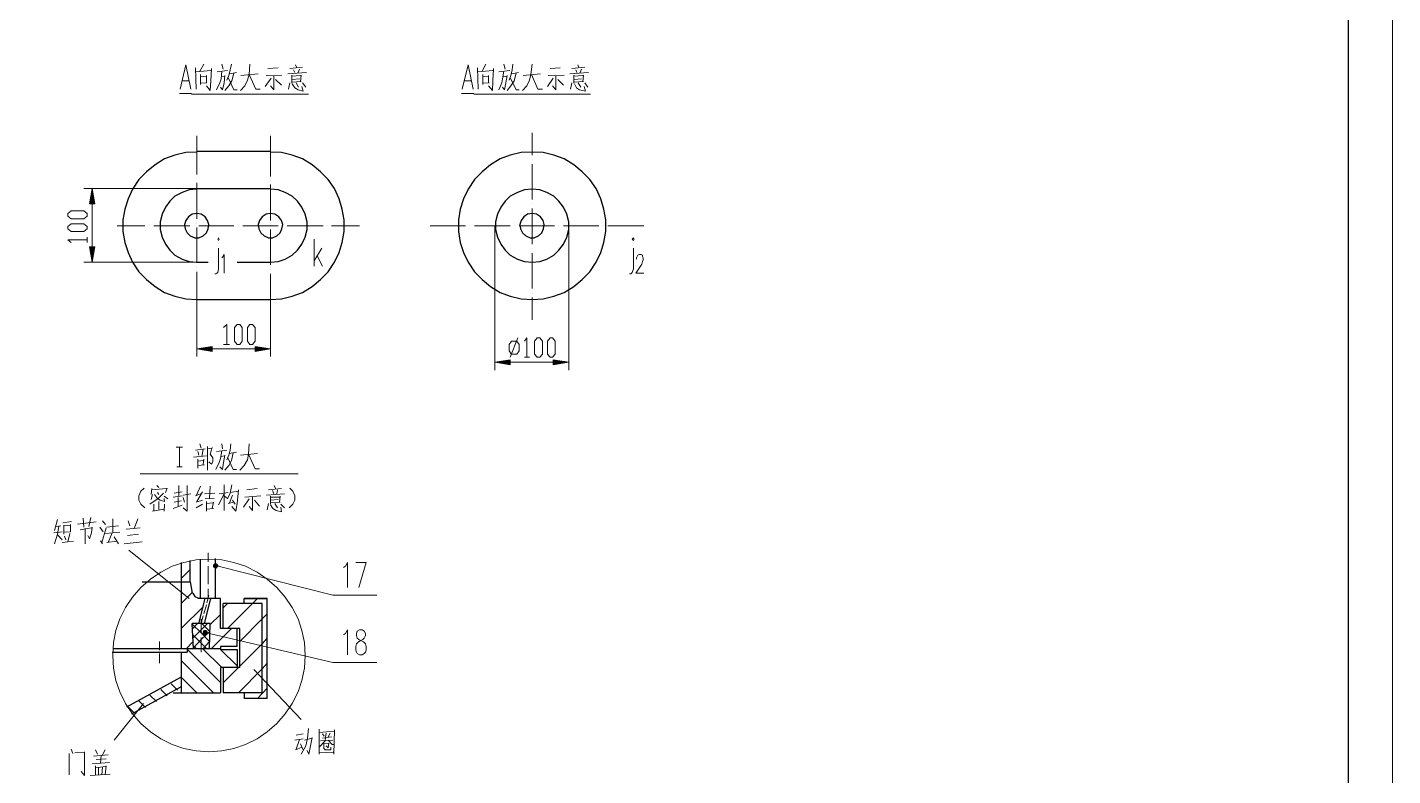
# Model space of a CAD drawing. Header units: inches. Extents: x -244 to 17, y 0 to 370.
# Drawn here: x -117.7 to 17.5, y 175.1 to 249.2 of the extents above; entities that cross this region are included whole.
import ezdxf

# ---------------------------------------------------------------- set-up
doc = ezdxf.new("R2010")
doc.units = ezdxf.units.IN
doc.header["$MEASUREMENT"] = 0
doc.layers.add('图层 1', color=7, linetype='Continuous')

# ---------------------------------------------------------------- blocks, each defined once
blk = doc.blocks.new('block 2')
at = {"layer": '图层 1', "true_color": 0xffffff}
h = blk.add_hatch(color=7, dxfattribs=at)
h.dxf.hatch_style = 2
h.paths.add_polyline_path([(247.59, 132.21), (247.59, 131.7), (246.06, 131.95)])
h = blk.add_hatch(color=7, dxfattribs=at)
h.dxf.hatch_style = 2
h.paths.add_polyline_path([(251.84, 132.21), (251.84, 131.7), (253.37, 131.95)])
h = blk.add_hatch(color=7, dxfattribs=at)
h.dxf.hatch_style = 2
h.paths.add_polyline_path([(209.42, 120.78), (209.17, 120.84), (209.23, 120.65)])
h.paths.add_polyline_path([(209.3, 120.97), (209.42, 120.78), (209.17, 120.84)])
h.paths.add_polyline_path([(209.49, 120.97), (209.3, 120.97), (209.42, 120.78)])
h = blk.add_hatch(color=7, dxfattribs=at)
h.dxf.hatch_style = 2
h.paths.add_polyline_path([(209.42, 120.78), (209.55, 120.59), (209.61, 120.71)])
h.paths.add_polyline_path([(209.36, 120.52), (209.42, 120.78), (209.55, 120.59)])
h.paths.add_polyline_path([(209.23, 120.65), (209.36, 120.52), (209.42, 120.78)])
h = blk.add_hatch(color=7, dxfattribs=at)
h.dxf.hatch_style = 2
h.paths.add_polyline_path([(209.61, 120.9), (209.42, 120.78), (209.49, 120.97)])
h.paths.add_polyline_path([(209.61, 120.71), (209.61, 120.9), (209.42, 120.78)])
h = blk.add_hatch(color=7, dxfattribs=at)
h.dxf.hatch_style = 2
h.paths.add_polyline_path([(237.74, 120.08), (237.24, 120.08), (237.49, 121.6)])
h = blk.add_hatch(color=7, dxfattribs=at)
h.dxf.hatch_style = 2
h.paths.add_polyline_path([(216.03, 119.76), (215.77, 119.76), (215.84, 119.63)])
h.paths.add_polyline_path([(215.9, 119.95), (216.03, 119.76), (215.77, 119.76)])
h.paths.add_polyline_path([(216.09, 119.95), (215.9, 119.95), (216.03, 119.76)])
h = blk.add_hatch(color=7, dxfattribs=at)
h.dxf.hatch_style = 2
h.paths.add_polyline_path([(216.03, 119.76), (216.15, 119.57), (216.22, 119.7)])
h.paths.add_polyline_path([(215.96, 119.51), (216.03, 119.76), (216.15, 119.57)])
h.paths.add_polyline_path([(215.84, 119.63), (215.96, 119.51), (216.03, 119.76)])
h = blk.add_hatch(color=7, dxfattribs=at)
h.dxf.hatch_style = 2
h.paths.add_polyline_path([(216.22, 119.82), (216.03, 119.76), (216.09, 119.95)])
h.paths.add_polyline_path([(216.22, 119.7), (216.22, 119.82), (216.03, 119.76)])
h = blk.add_hatch(color=7, dxfattribs=at)
h.dxf.hatch_style = 2
h.paths.add_polyline_path([(237.74, 115.82), (237.24, 115.82), (237.49, 114.3)])
h = blk.add_hatch(color=7, dxfattribs=at)
h.dxf.hatch_style = 2
h.paths.add_polyline_path([(236.41, 90.55), (235.9, 90.55), (236.16, 92.08)])
h = blk.add_hatch(color=7, dxfattribs=at)
h.dxf.hatch_style = 2
h.paths.add_polyline_path([(236.41, 86.3), (235.9, 86.3), (236.16, 84.77)])
at = {"layer": '图层 1', "lineweight": 0}
for points in [[(20.38, 3.18), (390.02, 3.18), (390.02, 264.54), (20.38, 264.54)], [(247.59, 132.21), (247.59, 131.7), (246.06, 131.95), (247.59, 132.21)], [(251.84, 132.21), (251.84, 131.7), (253.37, 131.95), (251.84, 132.21)], [(209.3, 120.97), (209.42, 120.78), (209.17, 120.84), (209.3, 120.97)], [(209.42, 120.78), (209.17, 120.84), (209.23, 120.65), (209.42, 120.78)], [(209.23, 120.65), (209.36, 120.52), (209.42, 120.78), (209.23, 120.65)], [(209.49, 120.97), (209.3, 120.97), (209.42, 120.78), (209.49, 120.97)], [(209.36, 120.52), (209.42, 120.78), (209.55, 120.59), (209.36, 120.52)], [(209.61, 120.9), (209.42, 120.78), (209.49, 120.97), (209.61, 120.9)], [(209.61, 120.71), (209.61, 120.9), (209.42, 120.78), (209.61, 120.71)], [(209.42, 120.78), (209.55, 120.59), (209.61, 120.71), (209.42, 120.78)], [(237.74, 120.08), (237.24, 120.08), (237.49, 121.6), (237.74, 120.08)], [(215.9, 119.95), (216.03, 119.76), (215.77, 119.76), (215.9, 119.95)], [(216.03, 119.76), (215.77, 119.76), (215.84, 119.63), (216.03, 119.76)], [(215.84, 119.63), (215.96, 119.51), (216.03, 119.76), (215.84, 119.63)], [(216.09, 119.95), (215.9, 119.95), (216.03, 119.76), (216.09, 119.95)], [(215.96, 119.51), (216.03, 119.76), (216.15, 119.57), (215.96, 119.51)], [(216.22, 119.82), (216.03, 119.76), (216.09, 119.95), (216.22, 119.82)], [(216.22, 119.7), (216.22, 119.82), (216.03, 119.76), (216.22, 119.7)], [(216.03, 119.76), (216.15, 119.57), (216.22, 119.7), (216.03, 119.76)], [(237.74, 115.82), (237.24, 115.82), (237.49, 114.3), (237.74, 115.82)], [(236.41, 90.55), (235.9, 90.55), (236.16, 92.08), (236.41, 90.55)], [(236.41, 86.3), (235.9, 86.3), (236.16, 84.77), (236.41, 86.3)]]:
    blk.add_lwpolyline(points, dxfattribs=at)
at = {"layer": '图层 1', "color": 7, "lineweight": 13, "true_color": 0xffffff}
for points in [[(20.38, 264.48), (20.38, 3.18), (389.95, 3.18), (389.95, 264.48), (20.38, 264.48)], [(246.06, 121.6), (246.06, 132.78)], [(253.37, 121.6), (253.37, 132.78)], [(247.59, 132.21), (247.59, 131.7), (246.06, 131.95), (247.59, 132.21)], [(251.84, 131.95), (247.59, 131.95)], [(251.84, 132.21), (251.84, 131.7), (253.37, 131.95), (251.84, 132.21)], [(198.76, 129.79), (202.37, 126.87)], [(217.55, 128.33), (212.79, 122.36)], [(225.11, 127.19), (225.11, 111.57)], [(209.42, 120.78), (206.44, 108.14)], [(241.3, 121.6), (236.73, 121.6)], [(237.74, 120.08), (237.24, 120.08), (237.49, 121.6), (237.74, 120.08)], [(216.03, 119.76), (213.11, 108.14)], [(237.49, 120.08), (237.49, 115.82)], [(200.79, 111.25), (205.74, 115.95)], [(237.74, 115.82), (237.24, 115.82), (237.49, 114.3), (237.74, 115.82)], [(240.98, 114.3), (236.73, 114.3)], [(249.68, 92.08), (235.39, 92.08)], [(236.41, 90.55), (235.9, 90.55), (236.16, 92.08), (236.41, 90.55)], [(236.16, 90.55), (236.16, 86.3)], [(236.41, 86.3), (235.9, 86.3), (236.16, 84.77), (236.41, 86.3)], [(249.68, 84.77), (235.39, 84.77)], [(175.51, 7.56), (273.88, 7.56)], [(211.46, 7.56), (264.29, 7.56)]]:
    blk.add_lwpolyline(points, dxfattribs=at)
at = {"layer": '图层 1', "color": 7, "lineweight": 30, "true_color": 0xffffff}
blk.add_lwpolyline([(24.77, 251.33), (24.77, 7.56), (385.57, 7.56), (385.57, 251.33), (24.77, 251.33)], dxfattribs=at)
at = {"layer": '图层 1', "color": 7, "lineweight": 20, "true_color": 0xffffff}
for points in [[(219.9, 135.26), (219.14, 135.38), (218.19, 135.7)], [(219.08, 135.38), (218.57, 134.94)], [(219.27, 135.76), (219.39, 134.94)], [(220.6, 135.38), (219.52, 135.7)], [(219.9, 135.51), (219.96, 135.06)], [(197.42, 134.24), (195.33, 134.24)], [(197.87, 134.05), (197.42, 133.86)], [(218.31, 134.94), (218.44, 133.79)], [(219.2, 134.18), (218.38, 134.37)], [(218.95, 134.68), (218.57, 134.56)], [(220.03, 134.75), (219.14, 134.75)], [(220.09, 134.11), (219.39, 134.11), (219.33, 134.75)], [(219.96, 134.75), (220.03, 134.11)], [(220.41, 133.99), (220.28, 134.87)], [(248.03, 134.05), (248.29, 134.37), (248.29, 132.46)], [(249.36, 132.46), (249.11, 132.78), (249.11, 134.05), (249.36, 134.37), (249.62, 134.37), (249.87, 134.05), (249.87, 132.78), (249.62, 132.46), (249.36, 132.46)], [(250.63, 132.46), (250.38, 132.78), (250.38, 134.05), (250.63, 134.37), (250.89, 134.37), (251.14, 134.05), (251.14, 132.78), (250.89, 132.46), (250.63, 132.46)], [(197.61, 132.72), (195.26, 132.72), (195.64, 133.03)], [(197.49, 133.67), (197.55, 132.72)], [(219.71, 132.65), (218.19, 132.65)], [(219.58, 133.16), (219.77, 132.02)], [(220.73, 132.84), (219.84, 132.78)], [(220.15, 133.41), (220.35, 131.57)], [(195.26, 132.14), (195.39, 130.18)], [(195.33, 131.64), (196.22, 131.64)], [(196.09, 131.32), (195.33, 131.32)], [(196.02, 131.64), (196.15, 130.62)], [(196.41, 131.95), (196.53, 130.24)], [(196.85, 131.57), (196.91, 130.56)], [(197.29, 130.37), (197.17, 131.83)], [(197.8, 131.64), (197.36, 131.44)], [(219.84, 131.95), (219.27, 132.02), (218.69, 132.21), (219.01, 132.4)], [(219.84, 131.19), (219.39, 130.87)], [(220.79, 132.08), (219.9, 132.27)], [(248.03, 132.46), (248.54, 132.46)], [(195.33, 131), (196.09, 130.94)], [(196.22, 130.56), (195.33, 130.68)], [(197.23, 131.06), (196.47, 131.13)], [(197.8, 130.68), (197.29, 130.94)], [(218.5, 131.13), (218.19, 130.94)], [(218.88, 129.79), (218.19, 129.35)], [(218.31, 131), (219.77, 130.56)], [(218.31, 130.49), (218.44, 129.54)], [(218.31, 130.37), (219.27, 129.98)], [(219.2, 130.62), (219.33, 129.22)], [(219.27, 129.92), (220.66, 129.92)], [(219.84, 130.49), (219.96, 129.35)], [(220.47, 130.94), (220.09, 130.62)], [(218.19, 128.78), (218.38, 127)], [(219.01, 128.46), (219.14, 127.38)], [(219.77, 127.19), (219.65, 128.59)], [(220.66, 127.44), (219.77, 127.76)], [(220.47, 128.4), (219.96, 128.21)], [(223.71, 126.81), (223.39, 127.13), (222.95, 127.32), (222.5, 127.32), (222.12, 127.13), (221.74, 126.75)], [(221.42, 125.98), (221.62, 124.84)], [(222.12, 125.86), (221.49, 125.86)], [(223.2, 124.9), (222.69, 125.41), (222.12, 126.24)], [(223.08, 125.79), (222.69, 125.48), (222.5, 125.22), (222.38, 124.78), (222.69, 124.84)], [(223.08, 125.98), (222.57, 126.11)], [(223.65, 126.05), (223.08, 126.11)], [(223.52, 126.05), (223.65, 124.59)], [(222.12, 124.78), (221.42, 124.84)], [(222.38, 125.35), (221.55, 125.35)], [(222.63, 124.46), (222.89, 124.84)], [(223.27, 125.48), (223.08, 125.35)], [(223.71, 124.52), (223.27, 124.71)], [(223.96, 125.54), (223.77, 125.35)], [(221.68, 123.95), (222, 123.06)], [(221.87, 123.44), (222.76, 123.44)], [(222.44, 123.13), (222.31, 123.83)], [(222.82, 123.95), (222.95, 123)], [(223.96, 123.38), (222.89, 123.38)], [(223.33, 123.06), (223.2, 123.83)], [(225.81, 123.57), (225.81, 123.06)], [(227.77, 123.32), (225.81, 123.32)], [(227.77, 123.63), (227.77, 123)], [(262.76, 123.32), (262.76, 122.11)], [(263.21, 123.25), (265.62, 122.68), (263.21, 122.17)], [(264.03, 123.06), (264.03, 122.36)], [(221.74, 122.94), (221.42, 122.56), (223.96, 122.56)], [(222.76, 122.94), (222.31, 122.81)], [(222.95, 121.73), (223.14, 121.22)], [(223.14, 122.17), (223.01, 122.94)], [(226.76, 121.92), (226.89, 120.65)], [(227.58, 120.78), (227.46, 121.73)], [(262.7, 122.11), (262.7, 110.55)], [(265.3, 121.73), (263.21, 121.67)], [(209.3, 120.97), (209.42, 120.78), (209.17, 120.84), (209.3, 120.97)], [(209.42, 120.78), (209.17, 120.84), (209.23, 120.65), (209.42, 120.78)], [(209.23, 120.65), (209.36, 120.52), (209.42, 120.78), (209.23, 120.65)], [(209.49, 120.97), (209.3, 120.97), (209.42, 120.78), (209.49, 120.97)], [(209.36, 120.52), (209.42, 120.78), (209.55, 120.59), (209.36, 120.52)], [(209.61, 120.9), (209.42, 120.78), (209.49, 120.97), (209.61, 120.9)], [(209.61, 120.71), (209.61, 120.9), (209.42, 120.78), (209.61, 120.71)], [(209.42, 120.78), (209.55, 120.59), (209.61, 120.71), (209.42, 120.78)], [(221.42, 120.65), (222.38, 120.65)], [(221.68, 119.95), (221.62, 120.65)], [(221.74, 121.67), (222.12, 121.03)], [(222.19, 120.65), (222.25, 120.02)], [(222.5, 121.03), (222.31, 121.67)], [(223.33, 121.03), (222.38, 121.6)], [(222.63, 120.78), (222.69, 119.89)], [(223.9, 120.27), (222.69, 120.33)], [(223.9, 121.22), (222.95, 121.67)], [(223.2, 119.82), (223.14, 120.84)], [(227.84, 120.52), (225.49, 120.52)], [(226.57, 121.48), (225.68, 121.48)], [(225.93, 121.48), (226, 120.84)], [(226, 120.97), (226.57, 120.9)], [(227.08, 120.27), (226.7, 120.02), (226.31, 120.02), (226.06, 120.14), (226.31, 120.4)], [(226.44, 120.97), (226.38, 121.48)], [(227.52, 120.97), (226.82, 121.09)], [(226.95, 121.41), (227.33, 121.48)], [(227.58, 120.52), (227.65, 120.08)], [(228.09, 121.29), (227.65, 121.16)], [(265.24, 120.14), (264.03, 120.21), (263.08, 120.27), (263.53, 120.65)], [(264.67, 121.22), (263.65, 121.22)], [(263.84, 120.59), (263.78, 121.22)], [(264.54, 120.65), (263.84, 120.65)], [(264.41, 121.22), (264.48, 120.65)], [(264.92, 121.67), (265.05, 120.21)], [(265.68, 120.9), (264.99, 121.29)], [(221.68, 120.08), (222.31, 119.95)], [(222.06, 119.44), (223.14, 118.87)], [(223.27, 118.49), (223.14, 119.38)], [(227.39, 119.13), (226.63, 119.25), (226.25, 119.38), (225.55, 119.7)], [(226.95, 118.81), (226.25, 118.94), (225.55, 119.06), (225.81, 119.32)], [(226.82, 119.25), (226.89, 118.81)], [(227.71, 120.08), (227.08, 120.27)], [(227.33, 119.63), (227.46, 118.62)], [(228.09, 119.13), (227.58, 119.06)], [(247.46, 119.44), (245.43, 119.44), (245.05, 119.51), (244.92, 119.7), (244.92, 119.82)], [(246.51, 119.13), (246.57, 119.06), (246.82, 118.87), (244.98, 118.87)], [(248.35, 119.51), (248.22, 119.44), (248.35, 119.38), (248.48, 119.44), (248.35, 119.51)], [(264.99, 119.13), (264.22, 119.19), (263.84, 119.32), (263.14, 119.63)], [(264.54, 118.81), (263.84, 118.87), (263.14, 119.06), (263.4, 119.25)], [(264.41, 119.19), (264.48, 118.81)], [(264.92, 119.57), (265.05, 118.55)], [(265.68, 119.13), (265.18, 119)], [(223.52, 117.48), (222.19, 117.6), (221.42, 117.73), (221.87, 118.11)], [(224.03, 118.87), (221.49, 118.87)], [(222.12, 117.79), (222.5, 118.05)], [(222.31, 117.92), (222.19, 118.49)], [(222.25, 118.36), (223.01, 118.05)], [(222.63, 118.55), (223.2, 118.3), (224.03, 118.11)], [(222.95, 118.87), (222.69, 118.55)], [(223.27, 118.3), (223.39, 117.48)], [(225.93, 118.43), (225.49, 118.81)], [(226.76, 118.55), (225.55, 117.98), (225.55, 117.67)], [(226.44, 118.17), (225.93, 118.43)], [(227.2, 117.98), (226.44, 118.17)], [(228.09, 118.24), (227.46, 118.3), (226.95, 118.43), (226.5, 118.62)], [(227.14, 118.36), (227.27, 117.67)], [(239.59, 118.94), (239.9, 118.62), (237.93, 118.62)], [(237.93, 118.94), (237.93, 118.36)], [(237.93, 117.6), (238.25, 117.86), (239.59, 117.86), (239.9, 117.6), (239.9, 117.35), (239.59, 117.09), (238.25, 117.09), (237.93, 117.35), (237.93, 117.6)], [(263.53, 118.43), (263.08, 118.81)], [(264.35, 118.49), (263.14, 117.92), (263.14, 117.6)], [(264.03, 118.11), (263.53, 118.43)], [(264.8, 117.92), (264.03, 118.11)], [(265.68, 118.17), (265.11, 118.3), (264.54, 118.43), (264.1, 118.62)], [(264.73, 118.36), (264.86, 117.67)], [(222.82, 116.08), (221.49, 116.08), (221.87, 116.4)], [(222.63, 116.4), (221.81, 116.97)], [(222.82, 116.84), (222.95, 115.25)], [(223.52, 116.65), (223.65, 115.63)], [(227.08, 116.46), (226.5, 116.59), (225.93, 116.9), (225.49, 117.35)], [(228.09, 116.4), (227.08, 116.46), (225.62, 115.82), (225.62, 115.38)], [(227.14, 115.57), (226.95, 117.28)], [(237.93, 116.33), (238.25, 116.59), (239.59, 116.59), (239.9, 116.33), (239.9, 116.08), (239.59, 115.82), (238.25, 115.82), (237.93, 116.08), (237.93, 116.33)], [(264.67, 116.4), (264.1, 116.59), (263.53, 116.84), (263.08, 117.28)], [(265.68, 116.33), (264.67, 116.4), (263.21, 115.76), (263.21, 115.32)], [(264.73, 115.51), (264.54, 117.22)], [(222.5, 115.89), (221.93, 115.38)], [(222.06, 114.3), (221.68, 114.05), (221.49, 113.73), (221.36, 113.22), (221.81, 113.28)], [(222.19, 114.49), (221.55, 114.62)], [(222.19, 113.86), (221.74, 113.6)], [(222.89, 114.3), (222.12, 114.3)], [(222.31, 113.35), (222.25, 114.3)], [(222.5, 114.3), (222.57, 113.54)], [(222.82, 114.3), (222.82, 113.41)], [(223.01, 114.68), (223.14, 112.9)], [(223.14, 113.98), (223.46, 114.11)], [(223.52, 113.6), (223.14, 113.67)], [(223.52, 114.49), (223.65, 113.22)], [(223.96, 113.92), (223.65, 113.79)], [(264.48, 113.98), (263.14, 113.98), (263.53, 114.3)], [(264.29, 114.24), (263.46, 114.81)], [(264.16, 113.79), (263.59, 113.22)], [(264.54, 114.74), (264.6, 113.16)], [(265.24, 114.55), (265.3, 113.54)], [(222.12, 113.28), (221.74, 112.9)], [(221.74, 112.46), (222.12, 112.08), (222.5, 111.89), (222.95, 111.89), (223.39, 112.08), (223.71, 112.39)], [(222.89, 113.35), (222.31, 113.41)], [(263.84, 112.39), (263.21, 112.52)], [(264.73, 112.59), (264.86, 110.74)], [(265.24, 112.39), (265.37, 111.13)], [(199.9, 110.55), (198.95, 110.62), (198.18, 110.81), (197.36, 111.25)], [(197.8, 111.82), (198.06, 111.19)], [(198.37, 111.32), (197.8, 111.06)], [(198.82, 111.44), (197.87, 111.76)], [(198.76, 111.89), (198.88, 111.06)], [(198.76, 110.93), (198.95, 110.17)], [(199.26, 111.76), (199.39, 111.06)], [(263.72, 112.14), (263.33, 111.89), (263.14, 111.57), (263.02, 111.06), (263.46, 111.19)], [(263.84, 111.76), (263.4, 111.51)], [(263.84, 111.13), (263.4, 110.81)], [(264.6, 112.2), (263.78, 112.2)], [(263.97, 111.25), (263.91, 112.2)], [(264.6, 111.25), (263.97, 111.32)], [(264.16, 112.2), (264.22, 111.44)], [(264.48, 112.2), (264.54, 111.32)], [(264.86, 111.89), (265.11, 112.01)], [(265.18, 111.44), (264.86, 111.57)], [(265.62, 111.82), (265.3, 111.7)], [(199.01, 110.17), (197.36, 110.49), (197.74, 110.68)], [(248.35, 109.98), (245.68, 109.98)], [(246.7, 109.66), (245.68, 109.16)], [(247.46, 109.22), (246.19, 109.98)], [(199.83, 109.47), (197.36, 109.47)], [(197.49, 109.47), (197.55, 108.08), (197.42, 108.01)], [(198.44, 109.03), (197.93, 109.03), (197.8, 108.9), (197.8, 108.33), (198.06, 108.33)], [(198.37, 109.03), (198.44, 108.52), (197.99, 108.59), (198.18, 108.78)], [(199.45, 108.78), (199.01, 108.84), (198.69, 108.9), (198.06, 109.47)], [(198.76, 108.59), (198.31, 108.2), (198.31, 108.01)], [(198.69, 109.35), (198.76, 108.14)], [(198.95, 109.16), (199.07, 108.27)], [(199.07, 108.59), (199.45, 108.39)], [(199.39, 109.16), (199.14, 108.97)], [(199.52, 109.47), (199.64, 108.01)], [(199.77, 107.95), (197.36, 108.01)], [(206.44, 108.14), (206.44, 103.76)], [(209.17, 107.06), (209.3, 106.87), (209.68, 106.68), (207.2, 106.68)], [(213.11, 108.14), (213.11, 103.76)], [(215.84, 107.06), (215.96, 106.87), (216.34, 106.68), (213.87, 106.68)], [(209.68, 105.47), (209.55, 105.73), (209.3, 105.79), (209.11, 105.79), (208.85, 105.73), (208.72, 105.54), (208.6, 105.28), (208.47, 105.09), (208.28, 104.9), (208.03, 104.84), (207.65, 104.84), (207.45, 104.9), (207.33, 105.03), (207.2, 105.22), (207.2, 105.47), (207.33, 105.73), (207.45, 105.79), (207.65, 105.85), (208.03, 105.85), (208.28, 105.79), (208.47, 105.6), (208.6, 105.41), (208.72, 105.16), (208.85, 105.03), (209.11, 104.9), (209.3, 104.9), (209.55, 105.03), (209.68, 105.22), (209.68, 105.47)], [(213.87, 105.54), (216.34, 104.84), (216.34, 105.85)], [(262.76, 95.38), (262.76, 94.17)], [(263.21, 95.31), (265.62, 94.74), (263.21, 94.23)], [(264.03, 95.12), (264.03, 94.42)], [(262.7, 94.17), (262.7, 82.61)], [(265.3, 93.79), (263.21, 93.73)], [(264.92, 93.73), (265.05, 92.27)], [(265.68, 92.96), (264.99, 93.34)], [(265.24, 92.2), (264.03, 92.27), (263.08, 92.33), (263.53, 92.71)], [(264.67, 93.28), (263.65, 93.28)], [(263.84, 92.65), (263.78, 93.28)], [(264.54, 92.71), (263.84, 92.71)], [(264.41, 93.28), (264.48, 92.71)], [(236.98, 90.42), (237.3, 90.68), (237.93, 90.68), (238.25, 90.42), (238.25, 89.92), (237.93, 89.66), (237.3, 89.66), (236.98, 89.92), (236.98, 90.42)], [(263.53, 90.49), (263.08, 90.87)], [(264.99, 91.19), (264.22, 91.31), (263.84, 91.38), (263.14, 91.69)], [(264.54, 90.87), (263.84, 91), (263.14, 91.12), (263.4, 91.31)], [(265.68, 90.3), (265.11, 90.36), (264.54, 90.49), (264.1, 90.68)], [(264.41, 91.25), (264.48, 90.87)], [(264.92, 91.69), (265.05, 90.61)], [(265.68, 91.19), (265.18, 91.06)], [(236.66, 90.55), (238.57, 89.79)], [(264.67, 88.52), (264.1, 88.65), (263.53, 88.9), (263.08, 89.34)], [(264.35, 90.55), (263.14, 89.98), (263.14, 89.66)], [(264.03, 90.17), (263.53, 90.49)], [(264.8, 89.98), (264.03, 90.17)], [(264.73, 87.57), (264.54, 89.28)], [(264.73, 90.42), (264.86, 89.73)], [(238.25, 89.15), (238.57, 88.9), (236.66, 88.9)], [(236.66, 89.15), (236.66, 88.65)], [(236.66, 87.88), (236.98, 88.14), (238.25, 88.14), (238.57, 87.88), (238.57, 87.63), (238.25, 87.38), (236.98, 87.38), (236.66, 87.63), (236.66, 87.88)], [(264.67, 88.46), (263.21, 87.82), (263.21, 87.38)], [(265.68, 88.39), (264.67, 88.52)], [(236.66, 86.61), (236.98, 86.87), (238.25, 86.87), (238.57, 86.61), (238.57, 86.36), (238.25, 86.11), (236.98, 86.11), (236.66, 86.36), (236.66, 86.61)], [(264.29, 86.3), (263.46, 86.87)], [(264.54, 86.8), (264.6, 85.22)], [(265.24, 86.61), (265.3, 85.6)], [(264.48, 86.04), (263.14, 86.04), (263.53, 86.36)], [(264.16, 85.85), (263.59, 85.28)], [(263.72, 84.2), (263.33, 84.01), (263.14, 83.69), (263.02, 83.12), (263.46, 83.25)], [(263.84, 84.46), (263.21, 84.58)], [(264.6, 84.26), (263.78, 84.26)], [(263.97, 83.31), (263.91, 84.26)], [(264.16, 84.26), (264.22, 83.5)], [(264.48, 84.26), (264.54, 83.38)], [(264.73, 84.65), (264.86, 82.8)], [(264.86, 83.95), (265.11, 84.07)], [(265.24, 84.46), (265.37, 83.18)], [(265.62, 83.88), (265.3, 83.76)], [(263.84, 83.82), (263.4, 83.57)], [(263.84, 83.18), (263.4, 82.87)], [(264.6, 83.31), (263.97, 83.38)], [(265.18, 83.5), (264.86, 83.63)], [(247.46, 78.36), (245.43, 78.36), (245.05, 78.49), (244.92, 78.61), (244.92, 78.74)], [(248.35, 78.49), (248.22, 78.36), (248.35, 78.3), (248.48, 78.36), (248.35, 78.49)], [(246.38, 78.04), (246.51, 78.04), (246.63, 77.98), (246.76, 77.91), (246.82, 77.79), (246.82, 77.6), (246.76, 77.47), (246.63, 77.47), (246.51, 77.41), (246.32, 77.41), (246.13, 77.47), (245.87, 77.53), (244.98, 78.11), (244.98, 77.34)]]:
    blk.add_lwpolyline(points, dxfattribs=at)
at = {"layer": '图层 1', "color": 7, "lineweight": 5, "true_color": 0xffffff}
for points in [[(216.66, 120.4), (216.6, 121.67), (216.34, 122.87), (215.96, 124.02), (215.39, 125.16), (214.69, 126.17), (213.87, 127.13), (212.92, 127.95), (211.9, 128.65), (210.76, 129.22), (209.61, 129.6), (208.41, 129.86), (207.14, 129.92), (205.87, 129.86), (204.66, 129.6), (203.52, 129.22), (202.37, 128.65), (201.36, 127.95), (200.41, 127.13), (199.58, 126.17), (198.88, 125.16), (198.31, 124.02), (197.93, 122.87), (197.68, 121.67), (197.61, 120.4), (197.68, 119.13), (197.93, 117.92), (198.31, 116.78), (198.88, 115.63), (199.58, 114.62), (200.41, 113.67), (201.36, 112.84), (202.37, 112.14), (203.52, 111.57), (204.66, 111.19), (205.87, 110.93), (207.14, 110.87), (208.41, 110.93), (209.61, 111.19), (210.76, 111.57), (211.9, 112.14), (212.92, 112.84), (213.87, 113.67), (214.69, 114.62), (215.39, 115.63), (215.96, 116.78), (216.34, 117.92), (216.6, 119.13), (216.66, 120.4)], [(249.68, 129.48), (249.68, 126.75)], [(201.42, 127.76), (202.06, 128.4)], [(201.99, 126.68), (202.63, 127.32)], [(202.57, 125.6), (203.2, 126.24)], [(249.68, 126.3), (249.68, 126.3)], [(249.68, 125.86), (249.68, 122.3)], [(203.14, 124.52), (203.77, 125.16)], [(207.33, 125.29), (206.38, 125.29)], [(207.45, 125.29), (207.45, 125.29)], [(208.53, 125.29), (207.65, 125.29)], [(203.45, 121.6), (204.98, 123.13)], [(203.45, 119.95), (206.63, 123.13)], [(203.71, 123.51), (204.34, 124.14)], [(204.47, 119.25), (207.77, 122.56)], [(249.68, 121.86), (249.68, 121.86)], [(205.93, 119.13), (207.84, 121.03)], [(208.92, 121.16), (207.45, 121.16)], [(209.11, 121.16), (209.11, 121.16)], [(210.76, 121.16), (209.36, 121.16)], [(210.31, 121.16), (211.07, 120.97)], [(211.14, 120.9), (211.14, 120.9)], [(211.26, 120.9), (212.15, 120.65)], [(212.22, 120.65), (212.22, 120.65)], [(212.34, 120.59), (213.11, 120.4)], [(212.79, 120.46), (213.74, 120.46)], [(213.93, 120.46), (213.93, 120.46)], [(214.19, 120.46), (215.96, 120.46)], [(216.15, 120.46), (216.15, 120.46)], [(216.41, 120.46), (217.3, 120.46)], [(241.3, 121.6), (245.11, 121.6)], [(245.55, 121.6), (245.55, 121.6)], [(246, 121.6), (249.49, 121.6)], [(249.68, 121.41), (249.68, 117.92)], [(249.94, 121.6), (249.94, 121.6)], [(250.38, 121.6), (253.94, 121.6)], [(254.32, 121.6), (254.32, 121.6)], [(254.76, 121.6), (258.57, 121.6)], [(206.12, 117.6), (207.71, 119.25)], [(207.77, 119.25), (207.84, 119.38)], [(249.68, 117.48), (249.68, 117.48)], [(249.68, 117.03), (249.68, 113.54)], [(240.98, 114.3), (244.92, 114.3)], [(245.36, 114.3), (245.36, 114.3)], [(245.81, 114.3), (249.3, 114.3)], [(249.75, 114.3), (249.75, 114.3)], [(250.19, 114.3), (253.75, 114.3)], [(254.19, 114.3), (254.19, 114.3)], [(254.57, 114.3), (258.57, 114.3)], [(249.68, 113.09), (249.68, 113.09)], [(249.68, 112.65), (249.68, 109.09)], [(249.68, 108.71), (249.68, 108.71)], [(249.68, 108.27), (249.68, 105.47)], [(249.68, 98.49), (249.68, 95)], [(249.68, 94.55), (249.68, 94.55)], [(249.68, 94.11), (249.68, 90.55)], [(249.68, 90.11), (249.68, 90.11)], [(249.68, 89.66), (249.68, 86.17)], [(240.35, 88.39), (242.57, 88.39)], [(243.01, 88.39), (243.01, 88.39)], [(243.46, 88.39), (246.95, 88.39)], [(247.4, 88.39), (247.4, 88.39)], [(247.84, 88.39), (251.4, 88.39)], [(251.84, 88.39), (251.84, 88.39)], [(252.29, 88.39), (255.78, 88.39)], [(256.22, 88.39), (256.22, 88.39)], [(256.67, 88.39), (258.89, 88.39)], [(249.68, 85.73), (249.68, 85.73)], [(249.68, 85.28), (249.68, 81.79)], [(249.68, 81.34), (249.68, 81.34)], [(249.68, 80.9), (249.68, 77.34)]]:
    blk.add_lwpolyline(points, dxfattribs=at)
at = {"layer": '图层 1', "color": 7, "lineweight": 25, "true_color": 0xffffff}
for points in [[(207.45, 129.98), (207.45, 122.56)], [(207.84, 129.92), (207.84, 119.25)], [(202.06, 128.52), (204.98, 123.19)], [(256.98, 121.6), (256.92, 122.68), (256.67, 123.76), (256.29, 124.78), (255.71, 125.73), (255.02, 126.56), (254.25, 127.32), (253.3, 127.95), (252.35, 128.4), (251.33, 128.71), (250.25, 128.91), (249.11, 128.91), (248.03, 128.71), (247.02, 128.4), (246.06, 127.95), (245.11, 127.32), (244.35, 126.56), (243.65, 125.73), (243.08, 124.78), (242.7, 123.76), (242.44, 122.68), (242.38, 121.6)], [(201.36, 128.02), (204.03, 123.19)], [(214.44, 127), (214.44, 122.24)], [(253.3, 121.6), (253.24, 122.36), (252.98, 123.06), (252.6, 123.76), (252.1, 124.27), (251.52, 124.71), (250.83, 125.03), (250.06, 125.22), (249.3, 125.22), (248.54, 125.03), (247.84, 124.71), (247.27, 124.27), (246.76, 123.76), (246.38, 123.06), (246.13, 122.36), (246.06, 121.6)], [(203.45, 123.95), (203.45, 119.25)], [(207.45, 123.13), (203.45, 123.13)], [(216.34, 123.13), (207.84, 123.13)], [(209.8, 123.13), (211.96, 120.97)], [(212.28, 123.13), (213.36, 122.05)], [(214.76, 123.13), (215.65, 122.24)], [(207.84, 122.56), (207.45, 122.56)], [(207.84, 122.62), (208.47, 121.98)], [(207.84, 121.92), (210.31, 122.05)], [(207.84, 121.67), (208.15, 121.98)], [(207.84, 120.65), (208.34, 121.16), (209.17, 121.98)], [(207.9, 121.92), (208.72, 121.16), (209.55, 120.27)], [(208.53, 120.33), (209.36, 121.16), (210.25, 122.05)], [(208.85, 121.98), (209.68, 121.16), (210.31, 120.52)], [(209.8, 121.98), (210.31, 121.54)], [(210.31, 120.27), (210.31, 122.05)], [(213.3, 121.98), (212.98, 121.79), (212.85, 121.48)], [(214.44, 122.24), (213.3, 122.05)], [(214.44, 122.24), (216.54, 122.24)], [(250.89, 121.6), (250.83, 122.05), (250.57, 122.43), (250.19, 122.68), (249.81, 122.81), (249.36, 122.75), (248.98, 122.56), (248.67, 122.24), (248.48, 121.79), (248.48, 121.41), (248.67, 120.97), (248.98, 120.65), (249.36, 120.46), (249.81, 120.4), (250.19, 120.52), (250.57, 120.78), (250.83, 121.16), (250.89, 121.6)], [(207.84, 120.97), (208.53, 120.33)], [(207.84, 120.33), (210.31, 120.27)], [(209.49, 120.27), (210.31, 121.09)], [(210.31, 121.41), (212.79, 120.78)], [(210.31, 120.84), (212.79, 120.21)], [(212.79, 119.25), (212.79, 121.48)], [(212.79, 121.22), (216.66, 121.22)], [(242.38, 121.6), (242.38, 114.3)], [(246.06, 121.6), (246.06, 120.46)], [(253.37, 121.6), (253.37, 114.3)], [(257.05, 121.6), (257.05, 114.3)], [(205.93, 119.25), (203.45, 119.25)], [(203.45, 115.13), (203.45, 119)], [(205.93, 119), (203.45, 119)], [(204.41, 119), (205.93, 117.48)], [(205.93, 117.35), (205.93, 119.25)], [(208.03, 119.25), (207.71, 119.25), (207.71, 117.6)], [(207.84, 120.14), (209.8, 118.17)], [(208.03, 117.6), (208.03, 119.25)], [(209.8, 117.35), (209.8, 119.25)], [(209.8, 119.25), (212.79, 119.25)], [(209.8, 119), (212.28, 119)], [(210.19, 120.27), (211.2, 119.25)], [(211.84, 119), (212.28, 118.55)], [(212.28, 115.13), (212.28, 119)], [(212.73, 120.21), (212.79, 120.14)], [(212.79, 119.76), (216.73, 119.76)], [(215.9, 119.95), (216.03, 119.76), (215.77, 119.76), (215.9, 119.95)], [(216.03, 119.76), (215.77, 119.76), (215.84, 119.63), (216.03, 119.76)], [(215.84, 119.63), (215.96, 119.51), (216.03, 119.76), (215.84, 119.63)], [(216.09, 119.95), (215.9, 119.95), (216.03, 119.76), (216.09, 119.95)], [(215.96, 119.51), (216.03, 119.76), (216.15, 119.57), (215.96, 119.51)], [(216.22, 119.82), (216.03, 119.76), (216.09, 119.95), (216.22, 119.82)], [(216.22, 119.7), (216.22, 119.82), (216.03, 119.76), (216.22, 119.7)], [(216.03, 119.76), (216.15, 119.57), (216.22, 119.7), (216.03, 119.76)], [(209.8, 118.55), (212.28, 116.08), (212.79, 115.57)], [(202.88, 114.62), (202.88, 116.9)], [(203.45, 116.9), (202.88, 116.9)], [(203.45, 117.48), (205.8, 115.13), (206.38, 114.62)], [(207.71, 117.6), (205.93, 117.6)], [(205.93, 117.35), (209.8, 117.35)], [(208.85, 114.62), (208.28, 115.13), (206.06, 117.35)], [(208.03, 117.6), (209.8, 117.6)], [(208.53, 117.35), (210.76, 115.13), (211.26, 114.62)], [(212.28, 116.9), (212.79, 116.9)], [(212.79, 114.62), (212.79, 116.9)], [(212.79, 116.9), (212.79, 114.62)], [(246.06, 117.6), (246.06, 114.3)], [(202.88, 115.57), (203.9, 114.62)], [(203.45, 115.13), (212.28, 115.13)], [(250.89, 114.3), (250.83, 114.74), (250.57, 115.13), (250.19, 115.38), (249.81, 115.51), (249.36, 115.44), (248.98, 115.25), (248.67, 114.94), (248.48, 114.49), (248.48, 114.11), (248.67, 113.67), (248.98, 113.35), (249.36, 113.16), (249.81, 113.09), (250.19, 113.22), (250.57, 113.47), (250.83, 113.86), (250.89, 114.3)], [(202.88, 114.62), (212.79, 114.62)], [(242.38, 114.3), (242.44, 113.22), (242.7, 112.14), (243.08, 111.13), (243.65, 110.17), (244.35, 109.35), (245.11, 108.59), (246.06, 107.95), (247.02, 107.51), (248.03, 107.19), (249.11, 107), (250.25, 107), (251.33, 107.19), (252.35, 107.51), (253.37, 107.95), (254.25, 108.59), (255.02, 109.35), (255.71, 110.17), (256.29, 111.13), (256.67, 112.14), (256.92, 113.22), (256.98, 114.3)], [(246.06, 114.3), (246.13, 113.54), (246.38, 112.84), (246.76, 112.14), (247.27, 111.63), (247.84, 111.19), (248.54, 110.87), (249.3, 110.68), (250.06, 110.68), (250.83, 110.87), (251.52, 111.19), (252.1, 111.63), (252.6, 112.14), (252.98, 112.84), (253.24, 113.54), (253.3, 114.3)], [(256.98, 88.39), (256.92, 89.47), (256.67, 90.55), (256.29, 91.57), (255.71, 92.52), (255.02, 93.34), (254.25, 94.11), (253.3, 94.74), (252.35, 95.19), (251.33, 95.5), (250.25, 95.69), (249.11, 95.69), (248.03, 95.5), (247.02, 95.19), (246.06, 94.74), (245.11, 94.11), (244.35, 93.34), (243.65, 92.52), (243.08, 91.57), (242.7, 90.55), (242.44, 89.47), (242.38, 88.39), (242.44, 87.31), (242.7, 86.23), (243.08, 85.22), (243.65, 84.26), (244.35, 83.44), (245.11, 82.68), (246.06, 82.04), (247.02, 81.6), (248.03, 81.28), (249.11, 81.09), (250.25, 81.09), (251.33, 81.28), (252.35, 81.6), (253.37, 82.04), (254.25, 82.68), (255.02, 83.44), (255.71, 84.26), (256.29, 85.22), (256.67, 86.23), (256.92, 87.31), (256.98, 88.39)], [(253.3, 88.39), (253.24, 89.15), (252.98, 89.85), (252.6, 90.55), (252.1, 91.06), (251.52, 91.5), (250.83, 91.82), (250.06, 92.01), (249.3, 92.01), (248.54, 91.82), (247.84, 91.5), (247.27, 91.06), (246.76, 90.55), (246.38, 89.85), (246.13, 89.15), (246.06, 88.39), (246.13, 87.63), (246.38, 86.93), (246.76, 86.23), (247.27, 85.73), (247.84, 85.28), (248.54, 84.96), (249.3, 84.77), (250.06, 84.77), (250.83, 84.96), (251.52, 85.28), (252.1, 85.73), (252.6, 86.23), (252.98, 86.93), (253.24, 87.63), (253.3, 88.39)], [(250.89, 88.39), (250.83, 88.84), (250.57, 89.22), (250.19, 89.47), (249.81, 89.6), (249.36, 89.53), (248.98, 89.34), (248.67, 89.03), (248.48, 88.58), (248.48, 88.2), (248.67, 87.76), (248.98, 87.44), (249.36, 87.25), (249.81, 87.19), (250.19, 87.31), (250.57, 87.57), (250.83, 87.95), (250.89, 88.39)], [(211.46, 7.56), (264.29, 7.56)]]:
    blk.add_lwpolyline(points, dxfattribs=at)

msp = doc.modelspace()

# ---------------------------------------------------------------- block references
at = {"layer": '图层 1', "rotation": 90}
msp.add_blockref('block 2', (20.65, -20.12), dxfattribs=at)

doc.saveas('drawing.dxf')
